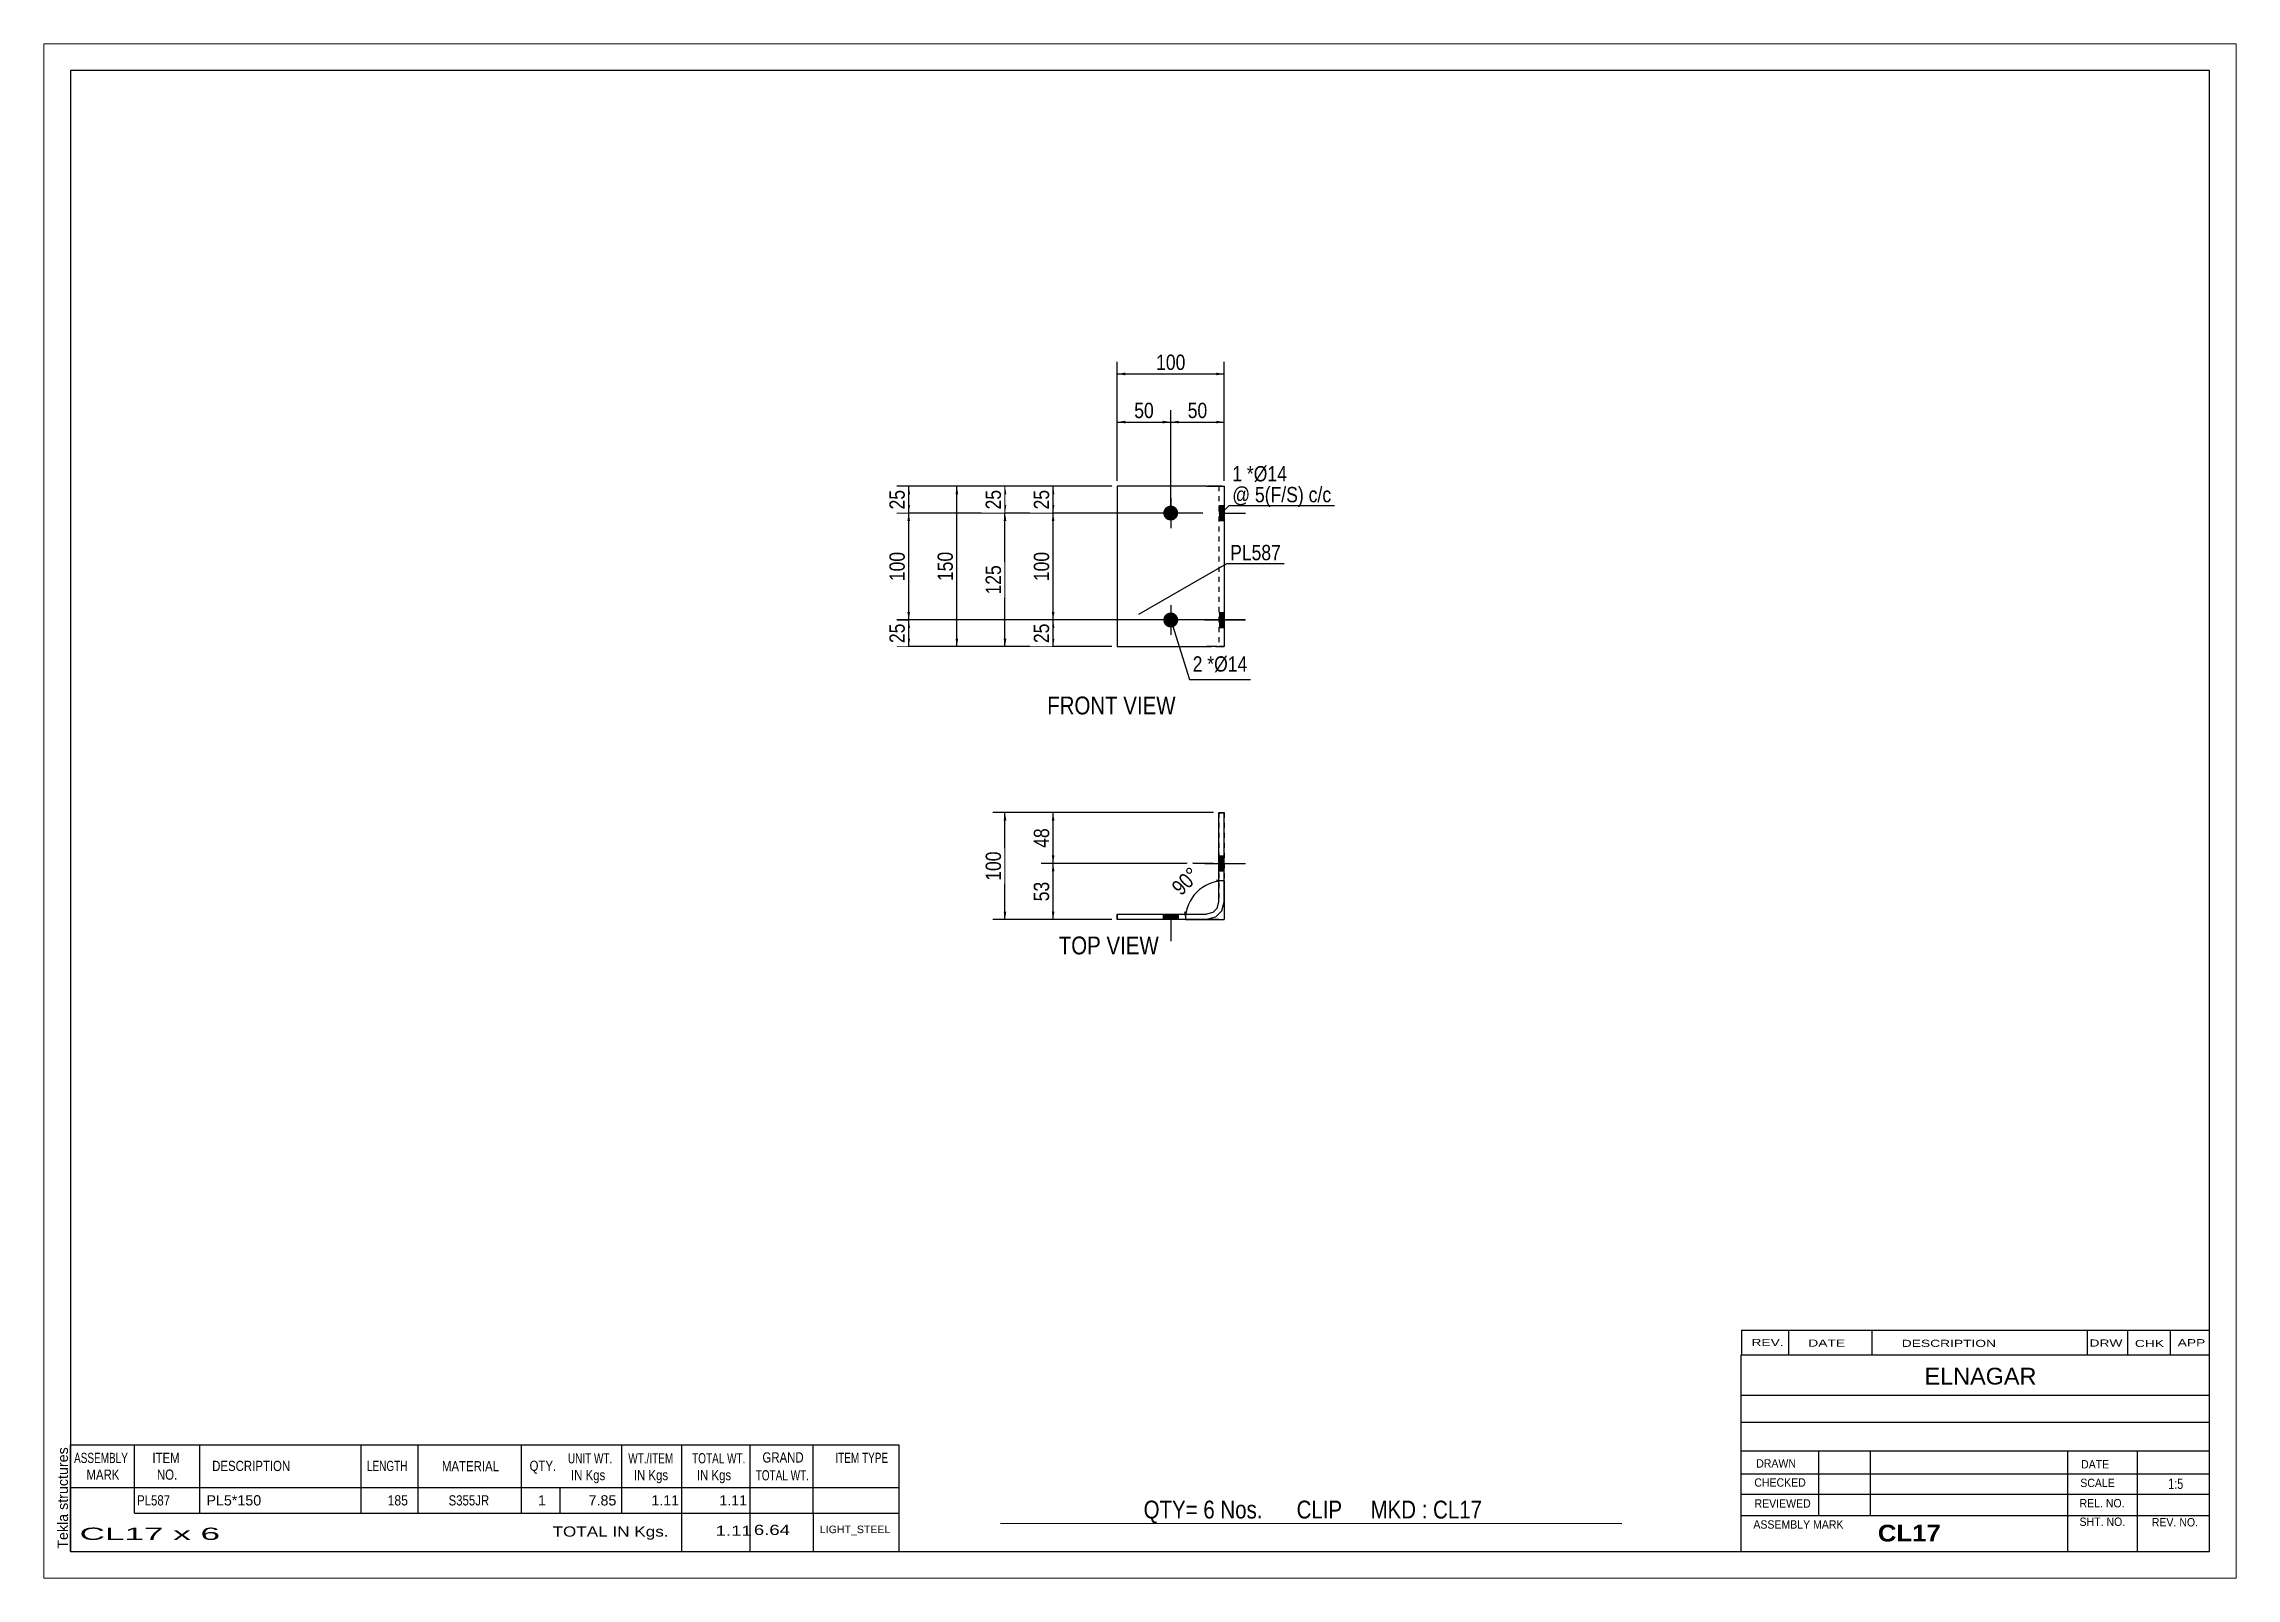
# Paper-space layout 'Layout1' of a CAD drawing. Header units: millimetres. Extents: x 0 to 410, y 0 to 287.
# The model-space entities are those that its viewports show. They can reach past a viewport. Long polylines and large blocks are cut down to what shows.
import ezdxf

# ---------------------------------------------------------------- set-up
doc = ezdxf.new("R2010")
doc.units = ezdxf.units.MM
doc.linetypes.add('DXK_LINE_DOT1', pattern=[1.8814, 0.9407, -0.9407])
doc.layers.add('Viewport layer', color=7, linetype='Continuous', plot=False)
doc.styles.add('Arial', font='ARIAL.TTF', dxfattribs={"height": 0.2})
doc.styles.add('Arial Bold', font='ARIALBD.TTF', dxfattribs={"height": 0.2})
doc.styles.add('Arial Narrow', font='ARIALN.TTF', dxfattribs={"height": 0.2})

# ---------------------------------------------------------------- blocks, each defined once
blk = doc.blocks.new('Unknown-629170965-1215')
at = {"color": 5, "linetype": 'Continuous'}
for p, q in [((405, 282), (5, 282)), ((5, 282), (5, 5)), ((405, 5), (405, 282)), ((5, 5), (405, 5))]:
    blk.add_line(p, q, dxfattribs=at)
at = {"color": 174, "linetype": 'Continuous', "style": 'Arial'}
blk.add_text('Tekla structures', height=1.9102, rotation=90, dxfattribs=at).set_placement((4.5, 5.5))
blk = doc.blocks.new('Unknown-629170965-11 - 1236')
at = {"color": 0, "linetype": 'Continuous'}
blk.add_wipeout([(211.71, 161.57), (211.71, 165.07), (187.64, 165.07), (187.64, 161.57)], dxfattribs=at)
at = {"color": 96, "linetype": 'Continuous', "style": 'Arial Narrow'}
blk.add_text('FRONT VIEW', height=3.34, dxfattribs=at).set_placement((187.64, 161.57))
blk = doc.blocks.new('Unknown-629170965-12 - 1436')
at = {"color": 0, "linetype": 'Continuous'}
blk.add_wipeout([(208.55, 116.68), (208.55, 120.18), (189.8, 120.18), (189.8, 116.68)], dxfattribs=at)
at = {"color": 96, "linetype": 'Continuous', "style": 'Arial Narrow'}
blk.add_text('TOP VIEW', height=3.34, dxfattribs=at).set_placement((189.8, 116.68))
blk = doc.blocks.new('Bolt-629170965-1312 - 1236')
at = {"linetype": 'Continuous'}
for points in [[(210.75, 200.63), (211.04, 200.6), (211.32, 200.51), (211.57, 200.36), (211.79, 200.17), (211.96, 199.93), (212.08, 199.66), (212.14, 199.38), (212.14, 199.08), (212.08, 198.8), (211.96, 198.53), (211.79, 198.29), (211.57, 198.1), (211.32, 197.95), (211.04, 197.86), (210.75, 197.83), (210.46, 197.86), (210.18, 197.95), (209.93, 198.1), (209.71, 198.29), (209.54, 198.53), (209.42, 198.8), (209.36, 199.08), (209.36, 199.38), (209.42, 199.66), (209.54, 199.93), (209.71, 200.17), (209.93, 200.36), (210.18, 200.51), (210.46, 200.6)], [(210.75, 180.63), (211.04, 180.6), (211.32, 180.51), (211.57, 180.36), (211.79, 180.17), (211.96, 179.93), (212.08, 179.66), (212.14, 179.38), (212.14, 179.08), (212.08, 178.8), (211.96, 178.53), (211.79, 178.29), (211.57, 178.1), (211.32, 177.95), (211.04, 177.86), (210.75, 177.83), (210.46, 177.86), (210.18, 177.95), (209.93, 178.1), (209.71, 178.29), (209.54, 178.53), (209.42, 178.8), (209.36, 179.08), (209.36, 179.38), (209.42, 179.66), (209.54, 179.93), (209.71, 180.17), (209.93, 180.36), (210.18, 180.51), (210.46, 180.6)]]:
    blk.add_hatch(color=3, dxfattribs=at).paths.add_polyline_path(points)
at = {"color": 3, "linetype": 'Continuous'}
for p, q in [((210.75, 202.03), (210.75, 196.43)), ((213.55, 199.23), (207.95, 199.23)), ((210.75, 182.03), (210.75, 176.43)), ((213.55, 179.23), (207.95, 179.23))]:
    blk.add_line(p, q, dxfattribs=at)
blk = doc.blocks.new('Bolt-629170965-1276 - 1236')
at = {"linetype": 'Continuous'}
blk.add_hatch(color=3, dxfattribs=at).paths.add_polyline_path([(219.75, 200.63), (219.75, 197.83), (220.75, 197.83), (220.75, 200.63)])
at = {"color": 3, "linetype": 'Continuous'}
for p, q in [((219.75, 200.63), (220.75, 200.63)), ((219.75, 199.23), (224.75, 199.23)), ((219.75, 197.83), (220.75, 197.83))]:
    blk.add_line(p, q, dxfattribs=at)
blk = doc.blocks.new('Part-629170965-1329 - 1236')
at = {"color": 2, "linetype": 'Continuous'}
for p, q in [((200.75, 204.25), (200.75, 174.25)), ((217.45, 204.25), (200.75, 204.25)), ((217.45, 204.25), (219.1, 204.25)), ((219.1, 204.25), (220.31, 204.25)), ((219.75, 204.25), (220.75, 204.25)), ((220.31, 204.25), (220.75, 204.25)), ((220.75, 204.25), (220.75, 174.25)), ((200.75, 174.25), (217.45, 174.25)), ((219.1, 174.25), (217.45, 174.25)), ((219.1, 174.25), (220.31, 174.25)), ((220.31, 174.25), (220.75, 174.25))]:
    blk.add_line(p, q, dxfattribs=at)
at = {"color": 7, "linetype": 'DXK_LINE_DOT1'}
for p, q in [((218.6, 204.25), (217.45, 204.25)), ((219.44, 204.25), (218.6, 204.25)), ((219.44, 204.25), (219.75, 204.25)), ((220.31, 204.25), (219.44, 204.25)), ((219.75, 204.25), (219.75, 204.25)), ((219.75, 204.25), (219.75, 174.25)), ((220.75, 204.25), (220.75, 204.25)), ((217.45, 174.25), (218.6, 174.25)), ((219.44, 174.25), (218.6, 174.25)), ((219.44, 174.25), (219.75, 174.25)), ((219.75, 174.25), (219.75, 174.25)), ((220.75, 174.25), (219.75, 174.25)), ((220.75, 174.25), (220.75, 174.25))]:
    blk.add_line(p, q, dxfattribs=at)
blk = doc.blocks.new('Bolt-629170965-1313 - 1236')
at = {"linetype": 'Continuous'}
blk.add_hatch(color=3, dxfattribs=at).paths.add_polyline_path([(219.75, 180.63), (219.75, 177.83), (220.75, 177.83), (220.75, 180.63)])
at = {"color": 3, "linetype": 'Continuous'}
for p, q in [((219.75, 180.63), (220.75, 180.63)), ((217.15, 179.23), (224.75, 179.23)), ((219.75, 177.83), (220.75, 177.83))]:
    blk.add_line(p, q, dxfattribs=at)
blk = doc.blocks.new('Bolt-629170965-1439 - 1436')
at = {"linetype": 'Continuous'}
for points in [[(212.15, 124.19), (209.35, 124.19), (209.35, 123.19), (212.15, 123.19)], [(212.15, 124.18), (209.35, 124.18), (209.35, 123.18), (212.15, 123.18)]]:
    blk.add_hatch(color=3, dxfattribs=at).paths.add_polyline_path(points)
at = {"color": 3, "linetype": 'Continuous'}
for p, q in [((209.35, 124.19), (209.35, 123.19)), ((209.35, 124.18), (209.35, 123.18)), ((210.75, 124.19), (210.75, 119.19)), ((210.75, 124.18), (210.75, 119.18)), ((212.15, 124.19), (212.15, 123.19)), ((212.15, 124.18), (212.15, 123.18))]:
    blk.add_line(p, q, dxfattribs=at)
blk = doc.blocks.new('Bolt-629170965-1438 - 1436')
at = {"linetype": 'Continuous'}
blk.add_hatch(color=3, dxfattribs=at).paths.add_polyline_path([(220.75, 132.28), (220.75, 135.08), (219.75, 135.08), (219.75, 132.28)])
at = {"color": 3, "linetype": 'Continuous'}
for p, q in [((219.75, 135.08), (220.75, 135.08)), ((219.75, 133.68), (224.75, 133.68)), ((219.75, 132.28), (220.75, 132.28))]:
    blk.add_line(p, q, dxfattribs=at)
blk = doc.blocks.new('Bolt-629170965-1440 - 1436')
at = {"linetype": 'Continuous'}
blk.add_hatch(color=3, dxfattribs=at).paths.add_polyline_path([(220.75, 132.29), (220.75, 135.09), (219.75, 135.09), (219.75, 132.29)])
at = {"color": 3, "linetype": 'Continuous'}
for p, q in [((217.15, 133.69), (224.75, 133.69)), ((219.75, 135.09), (220.75, 135.09)), ((219.75, 132.29), (220.75, 132.29))]:
    blk.add_line(p, q, dxfattribs=at)
blk = doc.blocks.new('Part-629170965-1441 - 1436')
at = {"color": 2, "linetype": 'Continuous'}
for p, q in [((219.75, 143.19), (219.75, 143.18)), ((219.75, 143.19), (220.75, 143.19)), ((219.75, 143.18), (219.75, 143.19)), ((219.75, 126.48), (219.75, 143.18)), ((219.75, 143.18), (220.75, 143.18)), ((220.75, 143.19), (220.75, 143.18)), ((220.75, 143.18), (220.75, 143.19)), ((220.75, 126.48), (220.75, 143.18)), ((200.75, 123.19), (200.75, 124.19)), ((200.75, 124.19), (200.75, 124.19)), ((200.75, 124.19), (217.45, 124.19)), ((200.75, 123.19), (200.75, 123.19)), ((217.45, 123.19), (200.75, 123.19)), ((218.6, 124.49), (217.45, 124.19)), ((219.1, 123.63), (217.45, 123.19)), ((218.6, 124.49), (219.44, 125.33)), ((219.1, 123.63), (220.31, 124.83)), ((219.44, 125.33), (219.75, 126.48)), ((220.31, 124.83), (220.75, 126.48))]:
    blk.add_line(p, q, dxfattribs=at)
at = {"color": 7, "linetype": 'DXK_LINE_DOT1'}
for p, q in [((219.75, 143.18), (219.75, 126.49)), ((220.75, 143.18), (220.75, 126.49)), ((200.75, 124.19), (200.75, 123.19)), ((218.6, 124.5), (217.45, 124.19)), ((217.45, 124.19), (217.45, 124.19)), ((219.1, 123.63), (217.45, 123.19)), ((217.45, 123.19), (217.45, 123.19)), ((218.6, 124.5), (219.44, 125.34)), ((219.1, 123.63), (220.31, 124.84)), ((219.44, 125.34), (219.75, 126.49)), ((219.75, 126.48), (219.75, 126.49)), ((220.31, 124.84), (220.75, 126.49)), ((220.75, 126.48), (220.75, 126.49))]:
    blk.add_line(p, q, dxfattribs=at)
blk = doc.blocks.new('StraightDimension-629170965-1396 - 1236')
at = {"linetype": 'Continuous'}
for points in [[(188.5, 197.73), (188.75, 199.23), (189, 197.73)], [(189, 180.73), (188.75, 179.23), (188.5, 180.73)]]:
    blk.add_hatch(color=7, dxfattribs=at).paths.add_polyline_path(points)
at = {"color": 7, "linetype": 'Continuous'}
for p, q in [((216.75, 199.23), (186.5, 199.23)), ((188.75, 179.23), (188.75, 199.23)), ((224.65, 179.23), (186.5, 179.23))]:
    blk.add_line(p, q, dxfattribs=at)
at = {"color": 0}
blk.add_wipeout([(188.6, 192.57), (184.4, 192.57), (184.4, 185.89), (188.6, 185.89)], dxfattribs=at)
at = {"color": 3, "style": 'Arial Narrow'}
blk.add_text('100', height=2.863, rotation=90.0002, dxfattribs=at).set_placement((188, 186.49))
blk = doc.blocks.new('StraightDimension-629170965-1332 - 1236')
at = {"linetype": 'Continuous'}
for points in [[(161.5, 177.73), (161.75, 179.23), (162, 177.73)], [(162, 175.75), (161.75, 174.25), (161.5, 175.75)]]:
    blk.add_hatch(color=7, dxfattribs=at).paths.add_polyline_path(points)
at = {"color": 7, "linetype": 'Continuous'}
for p, q in [((209.75, 179.23), (159.5, 179.23)), ((161.75, 174.25), (161.75, 179.23)), ((199.75, 174.25), (159.5, 174.25))]:
    blk.add_line(p, q, dxfattribs=at)
at = {"color": 0}
blk.add_wipeout([(161.6, 179.17), (157.4, 179.17), (157.4, 174.31), (161.6, 174.31)], dxfattribs=at)
at = {"color": 3, "style": 'Arial Narrow'}
blk.add_text('25', height=2.863, rotation=90.0002, dxfattribs=at).set_placement((161, 174.91))
blk = doc.blocks.new('StraightDimension-629170965-1347 - 1236')
at = {"linetype": 'Continuous'}
for points in [[(161.5, 197.73), (161.75, 199.23), (162, 197.73)], [(162, 180.73), (161.75, 179.23), (161.5, 180.73)]]:
    blk.add_hatch(color=7, dxfattribs=at).paths.add_polyline_path(points)
at = {"color": 7, "linetype": 'Continuous'}
for p, q in [((209.75, 199.23), (159.5, 199.23)), ((161.75, 179.23), (161.75, 199.23)), ((209.75, 179.23), (159.5, 179.23))]:
    blk.add_line(p, q, dxfattribs=at)
at = {"color": 0}
blk.add_wipeout([(161.6, 192.57), (157.4, 192.57), (157.4, 185.89), (161.6, 185.89)], dxfattribs=at)
at = {"color": 3, "style": 'Arial Narrow'}
blk.add_text('100', height=2.863, rotation=90.0002, dxfattribs=at).set_placement((161, 186.49))
blk = doc.blocks.new('StraightDimension-629170965-1356 - 1236')
at = {"linetype": 'Continuous'}
for points in [[(161.5, 202.75), (161.75, 204.25), (162, 202.75)], [(162, 200.73), (161.75, 199.23), (161.5, 200.73)]]:
    blk.add_hatch(color=7, dxfattribs=at).paths.add_polyline_path(points)
at = {"color": 7, "linetype": 'Continuous'}
for p, q in [((199.75, 204.25), (159.5, 204.25)), ((161.75, 199.23), (161.75, 204.25)), ((209.75, 199.23), (159.5, 199.23))]:
    blk.add_line(p, q, dxfattribs=at)
at = {"color": 0}
blk.add_wipeout([(161.6, 204.17), (157.4, 204.17), (157.4, 199.31), (161.6, 199.31)], dxfattribs=at)
at = {"color": 3, "style": 'Arial Narrow'}
blk.add_text('25', height=2.863, rotation=90.0002, dxfattribs=at).set_placement((161, 199.91))
blk = doc.blocks.new('StraightDimension-629170965-1363 - 1236')
at = {"linetype": 'Continuous'}
for points in [[(170.5, 202.75), (170.75, 204.25), (171, 202.75)], [(171, 175.75), (170.75, 174.25), (170.5, 175.75)]]:
    blk.add_hatch(color=7, dxfattribs=at).paths.add_polyline_path(points)
at = {"color": 7, "linetype": 'Continuous'}
for p, q in [((199.75, 204.25), (168.5, 204.25)), ((170.75, 174.25), (170.75, 204.25)), ((199.75, 174.25), (168.5, 174.25))]:
    blk.add_line(p, q, dxfattribs=at)
at = {"color": 0}
blk.add_wipeout([(170.6, 192.59), (166.4, 192.59), (166.4, 185.91), (170.6, 185.91)], dxfattribs=at)
at = {"color": 3, "style": 'Arial Narrow'}
blk.add_text('150', height=2.863, rotation=90.0002, dxfattribs=at).set_placement((170, 186.51))
blk = doc.blocks.new('StraightDimension-629170965-1370 - 1236')
at = {"linetype": 'Continuous'}
for points in [[(179.5, 197.73), (179.75, 199.23), (180, 197.73)], [(180, 175.75), (179.75, 174.25), (179.5, 175.75)]]:
    blk.add_hatch(color=7, dxfattribs=at).paths.add_polyline_path(points)
at = {"color": 7, "linetype": 'Continuous'}
for p, q in [((216.75, 199.23), (177.5, 199.23)), ((179.75, 174.25), (179.75, 199.23)), ((199.75, 174.25), (177.5, 174.25))]:
    blk.add_line(p, q, dxfattribs=at)
at = {"color": 0}
blk.add_wipeout([(179.6, 190.08), (175.4, 190.08), (175.4, 183.4), (179.6, 183.4)], dxfattribs=at)
at = {"color": 3, "style": 'Arial Narrow'}
blk.add_text('125', height=2.863, rotation=90.0002, dxfattribs=at).set_placement((179, 184))
blk = doc.blocks.new('StraightDimension-629170965-1380 - 1236')
at = {"linetype": 'Continuous'}
for points in [[(179.5, 202.75), (179.75, 204.25), (180, 202.75)], [(180, 200.73), (179.75, 199.23), (179.5, 200.73)]]:
    blk.add_hatch(color=7, dxfattribs=at).paths.add_polyline_path(points)
at = {"color": 7, "linetype": 'Continuous'}
for p, q in [((199.75, 204.25), (177.5, 204.25)), ((179.75, 199.23), (179.75, 204.25)), ((216.75, 199.23), (177.5, 199.23))]:
    blk.add_line(p, q, dxfattribs=at)
at = {"color": 0}
blk.add_wipeout([(179.6, 204.17), (175.4, 204.17), (175.4, 199.31), (179.6, 199.31)], dxfattribs=at)
at = {"color": 3, "style": 'Arial Narrow'}
blk.add_text('25', height=2.863, rotation=90.0002, dxfattribs=at).set_placement((179, 199.91))
blk = doc.blocks.new('StraightDimension-629170965-1387 - 1236')
at = {"linetype": 'Continuous'}
for points in [[(188.5, 177.73), (188.75, 179.23), (189, 177.73)], [(189, 175.75), (188.75, 174.25), (188.5, 175.75)]]:
    blk.add_hatch(color=7, dxfattribs=at).paths.add_polyline_path(points)
at = {"color": 7, "linetype": 'Continuous'}
for p, q in [((224.65, 179.23), (186.5, 179.23)), ((188.75, 174.25), (188.75, 179.23)), ((199.75, 174.25), (186.5, 174.25))]:
    blk.add_line(p, q, dxfattribs=at)
at = {"color": 0}
blk.add_wipeout([(188.6, 179.17), (184.4, 179.17), (184.4, 174.31), (188.6, 174.31)], dxfattribs=at)
at = {"color": 3, "style": 'Arial Narrow'}
blk.add_text('25', height=2.863, rotation=90.0002, dxfattribs=at).set_placement((188, 174.91))
blk = doc.blocks.new('StraightDimension-629170965-1405 - 1236')
at = {"linetype": 'Continuous'}
for points in [[(188.5, 202.75), (188.75, 204.25), (189, 202.75)], [(189, 200.73), (188.75, 199.23), (188.5, 200.73)]]:
    blk.add_hatch(color=7, dxfattribs=at).paths.add_polyline_path(points)
at = {"color": 7, "linetype": 'Continuous'}
for p, q in [((199.75, 204.25), (186.5, 204.25)), ((188.75, 199.23), (188.75, 204.25)), ((216.75, 199.23), (186.5, 199.23))]:
    blk.add_line(p, q, dxfattribs=at)
at = {"color": 0}
blk.add_wipeout([(188.6, 204.17), (184.4, 204.17), (184.4, 199.31), (188.6, 199.31)], dxfattribs=at)
at = {"color": 3, "style": 'Arial Narrow'}
blk.add_text('25', height=2.863, rotation=90.0002, dxfattribs=at).set_placement((188, 199.91))
blk = doc.blocks.new('StraightDimension-629170965-1412 - 1236')
at = {"linetype": 'Continuous'}
for points in [[(202.25, 225), (200.75, 225.25), (202.25, 225.5)], [(219.25, 225.5), (220.75, 225.25), (219.25, 225)]]:
    blk.add_hatch(color=7, dxfattribs=at).paths.add_polyline_path(points)
at = {"color": 7, "linetype": 'Continuous'}
for p, q in [((200.75, 205.25), (200.75, 227.5)), ((220.75, 205.25), (220.75, 227.5)), ((200.75, 225.25), (220.75, 225.25))]:
    blk.add_line(p, q, dxfattribs=at)
at = {"color": 0}
blk.add_wipeout([(214.09, 225.4), (214.09, 229.6), (207.41, 229.6), (207.41, 225.4)], dxfattribs=at)
at = {"color": 3, "style": 'Arial Narrow'}
blk.add_text('100', height=2.863, dxfattribs=at).set_placement((208.01, 226))
blk = doc.blocks.new('StraightDimension-629170965-1419 - 1236')
at = {"linetype": 'Continuous'}
for points in [[(202.25, 216), (200.75, 216.25), (202.25, 216.5)], [(209.25, 216.5), (210.75, 216.25), (209.25, 216)]]:
    blk.add_hatch(color=7, dxfattribs=at).paths.add_polyline_path(points)
at = {"color": 7, "linetype": 'Continuous'}
for p, q in [((200.75, 205.25), (200.75, 218.5)), ((210.75, 200.23), (210.75, 218.5)), ((200.75, 216.25), (210.75, 216.25))]:
    blk.add_line(p, q, dxfattribs=at)
at = {"color": 0}
blk.add_wipeout([(208.18, 216.4), (208.18, 220.6), (203.32, 220.6), (203.32, 216.4)], dxfattribs=at)
at = {"color": 3, "style": 'Arial Narrow'}
blk.add_text('50', height=2.863, dxfattribs=at).set_placement((203.92, 217))
blk = doc.blocks.new('StraightDimension-629170965-1425 - 1236')
at = {"linetype": 'Continuous'}
for points in [[(212.25, 216), (210.75, 216.25), (212.25, 216.5)], [(219.25, 216.5), (220.75, 216.25), (219.25, 216)]]:
    blk.add_hatch(color=7, dxfattribs=at).paths.add_polyline_path(points)
at = {"color": 7, "linetype": 'Continuous'}
for p, q in [((210.75, 200.23), (210.75, 218.5)), ((220.75, 205.25), (220.75, 218.5)), ((210.75, 216.25), (220.75, 216.25))]:
    blk.add_line(p, q, dxfattribs=at)
at = {"color": 0}
blk.add_wipeout([(218.18, 216.4), (218.18, 220.6), (213.32, 220.6), (213.32, 216.4)], dxfattribs=at)
at = {"color": 3, "style": 'Arial Narrow'}
blk.add_text('50', height=2.863, dxfattribs=at).set_placement((213.92, 217))
blk = doc.blocks.new('StraightDimension-629170965-1456 - 1436')
at = {"linetype": 'Continuous'}
for points in [[(188.5, 132.19), (188.75, 133.69), (189, 132.19)], [(189, 124.69), (188.75, 123.19), (188.5, 124.69)]]:
    blk.add_hatch(color=7, dxfattribs=at).paths.add_polyline_path(points)
at = {"color": 7, "linetype": 'Continuous'}
for p, q in [((218.75, 133.69), (186.5, 133.69)), ((188.75, 123.19), (188.75, 133.69)), ((199.75, 123.19), (186.5, 123.19))]:
    blk.add_line(p, q, dxfattribs=at)
at = {"color": 0}
blk.add_wipeout([(188.6, 130.86), (184.4, 130.86), (184.4, 126.01), (188.6, 126.01)], dxfattribs=at)
at = {"color": 3, "style": 'Arial Narrow'}
blk.add_text('53', height=2.863, rotation=90.0002, dxfattribs=at).set_placement((188, 126.61))
blk = doc.blocks.new('StraightDimension-629170965-1443 - 1436')
at = {"linetype": 'Continuous'}
for points in [[(179.5, 141.69), (179.75, 143.19), (180, 141.69)], [(180, 124.69), (179.75, 123.19), (179.5, 124.69)]]:
    blk.add_hatch(color=7, dxfattribs=at).paths.add_polyline_path(points)
at = {"color": 7, "linetype": 'Continuous'}
for p, q in [((218.75, 143.19), (177.5, 143.19)), ((179.75, 123.19), (179.75, 143.19)), ((199.75, 123.19), (177.5, 123.19))]:
    blk.add_line(p, q, dxfattribs=at)
at = {"color": 0}
blk.add_wipeout([(179.6, 136.53), (175.4, 136.53), (175.4, 129.85), (179.6, 129.85)], dxfattribs=at)
at = {"color": 3, "style": 'Arial Narrow'}
blk.add_text('100', height=2.863, rotation=90.0002, dxfattribs=at).set_placement((179, 130.45))
blk = doc.blocks.new('StraightDimension-629170965-1468 - 1436')
at = {"linetype": 'Continuous'}
for points in [[(188.5, 141.69), (188.75, 143.19), (189, 141.69)], [(189, 135.19), (188.75, 133.69), (188.5, 135.19)]]:
    blk.add_hatch(color=7, dxfattribs=at).paths.add_polyline_path(points)
at = {"color": 7, "linetype": 'Continuous'}
for p, q in [((218.75, 143.19), (186.5, 143.19)), ((188.75, 133.69), (188.75, 143.19)), ((218.75, 133.69), (186.5, 133.69))]:
    blk.add_line(p, q, dxfattribs=at)
at = {"color": 0}
blk.add_wipeout([(188.6, 140.87), (184.4, 140.87), (184.4, 136.01), (188.6, 136.01)], dxfattribs=at)
at = {"color": 3, "style": 'Arial Narrow'}
blk.add_text('48', height=2.863, rotation=90.0002, dxfattribs=at).set_placement((188, 136.61))
blk = doc.blocks.new('AngleDimension-629170965-1487 - 1436')
at = {"linetype": 'Continuous'}
for points in [[(219.25, 130.7), (220.75, 130.45), (219.25, 130.2)], [(213.74, 124.69), (213.49, 123.19), (213.24, 124.69)]]:
    blk.add_hatch(color=7, dxfattribs=at).paths.add_polyline_path(points)
at = {"color": 7, "linetype": 'Continuous'}
for p, q in [((220.75, 130.45), (220.75, 123.19)), ((219.75, 123.19), (213.49, 123.19)), ((213.49, 123.19), (220.75, 123.19))]:
    blk.add_line(p, q, dxfattribs=at)
blk.add_arc((220.75, 123.19), 7.26, 90, 180, dxfattribs=at)
at = {"color": 0}
blk.add_wipeout([(217.26, 131.24), (214.29, 134.21), (209.73, 129.64), (212.69, 126.67)], dxfattribs=at)
at = {"color": 3, "style": 'Arial Narrow'}
blk.add_text('90°', height=2.863, rotation=45.0001, dxfattribs=at).set_placement((212.69, 127.52))
blk = doc.blocks.new('CBS_CALLOFF-629170965-1601')
at = {"color": 7, "linetype": 'Continuous'}
blk.add_line((178.88, 10.27), (295.11, 10.25), dxfattribs=at)
at = {"color": 3, "linetype": 'Continuous', "style": 'Arial Narrow'}
blk.add_text('QTY= 6 Nos.      CLIP     MKD : CL17', height=3.3405, dxfattribs=at).set_placement((205.68, 11.16))
blk = doc.blocks.new('CBS_BOM-629170965-1600')
at = {"color": 7, "linetype": 'Continuous'}
for p, q in [((4.97, 16.97), (4.97, 24.97)), ((4.97, 24.97), (159.89, 24.97)), ((16.97, 16.97), (16.97, 24.97)), ((29.16, 16.97), (29.16, 24.97)), ((59.32, 16.97), (59.32, 24.97)), ((70, 16.97), (70, 24.97)), ((89.32, 16.97), (89.32, 24.97)), ((108.12, 16.97), (108.12, 24.97)), ((119.33, 16.97), (119.33, 24.97)), ((132.12, 16.97), (132.12, 24.97)), ((143.87, 16.97), (143.87, 24.97)), ((159.89, 24.96), (159.89, 16.98)), ((4.97, 16.97), (159.89, 16.97)), ((4.97, 12.17), (4.97, 16.97)), ((16.97, 12.17), (16.97, 16.97)), ((29.16, 12.17), (29.16, 16.97)), ((59.32, 12.17), (59.32, 16.97)), ((70, 12.17), (70, 16.97)), ((89.32, 12.17), (89.32, 16.97)), ((96.58, 12.17), (96.58, 16.97)), ((108.12, 12.17), (108.12, 16.97)), ((119.33, 12.17), (119.33, 16.97)), ((132.12, 12.17), (132.12, 16.97)), ((143.89, 12.17), (143.89, 16.97)), ((159.89, 16.96), (159.89, 12.17)), ((4.97, 4.97), (4.97, 12.15)), ((16.97, 12.17), (159.89, 12.17)), ((119.33, 4.97), (119.33, 12.15)), ((132.12, 4.97), (132.12, 12.15)), ((143.93, 4.97), (143.93, 12.15)), ((159.89, 12.17), (159.89, 4.97)), ((4.97, 4.97), (159.89, 4.97))]:
    blk.add_line(p, q, dxfattribs=at)
at = {"color": 3, "linetype": 'Continuous', "style": 'Arial'}
for s, height, width, p in [('ASSEMBLY', 1.91, 0.7, (5.65, 21.54)), ('ITEM', 1.91, 0.8, (20.3, 21.54)), ('DESCRIPTION', 1.9102, 0.8, (31.48, 20.04)), ('LENGTH', 1.91, 0.7, (60.43, 20.04)), ('MATERIAL', 1.91, 0.8, (74.45, 19.99)), ('QTY.', 1.91, 0.8, (90.84, 20.07)), ('UNIT WT.', 1.91, 0.7, (98.01, 21.47)), ('WT./ITEM', 1.91, 0.7, (109.3, 21.47)), ('TOTAL WT.', 1.91, 0.7, (121.24, 21.47)), ('GRAND', 1.91, 0.8, (134.39, 21.63)), ('ITEM TYPE', 1.91, 0.7, (148.03, 21.55)), ('MARK', 1.91, 0.8, (7.97, 18.41)), ('NO.', 1.91, 0.8, (21.15, 18.41)), ('IN Kgs', 1.91, 0.8, (98.59, 18.33)), ('IN Kgs', 1.91, 0.8, (110.34, 18.33)), ('IN Kgs', 1.91, 0.8, (122.13, 18.33)), ('TOTAL WT.', 1.91, 0.7, (133.13, 18.29))]:
    blk.add_text(s, height=height, dxfattribs=dict(at, width=width)).set_placement(p)
at = {"color": 7, "linetype": 'Continuous', "style": 'Arial'}
for s, width, p in [('PL587', 0.8, (17.43, 13.6)), ('185', 0.85, (64.3, 13.6)), ('S355JR', 0.8, (75.69, 13.6))]:
    blk.add_text(s, height=1.91, dxfattribs=dict(at, width=width)).set_placement(p)
for s, p in [('PL5*150', (30.41, 13.6)), ('1', (92.41, 13.6)), ('7.85', (101.88, 13.6)), ('1.11', (113.62, 13.6)), ('1.11', (126.33, 13.6))]:
    blk.add_text(s, height=1.91, dxfattribs=at).set_placement(p)
at = {"color": 6, "linetype": 'Continuous', "style": 'Arial'}
for s, height, width, p in [('CL17 x 6', 2.292, 2.05, (6.69, 7.16)), ('TOTAL IN Kgs.', 1.9102, 1.2, (95.13, 7.77)), ('1.11', 1.91, 1.3, (125.65, 7.92)), ('6.64', 1.91, 1.3, (132.79, 8.08))]:
    blk.add_text(s, height=height, dxfattribs=dict(at, width=width)).set_placement(p)
blk.add_text('LIGHT_STEEL', height=1.4135, dxfattribs=at).set_placement((145.14, 8.42))
blk = doc.blocks.new('CBS_NAME_BLOG-629170965-1602')
at = {"color": 7, "linetype": 'Continuous'}
for p, q in [((317.41, 41.75), (404.93, 41.75)), ((317.41, 5.04), (317.41, 41.75)), ((317.41, 34.21), (404.93, 34.21)), ((317.48, 29.16), (405, 29.16)), ((317.41, 23.79), (404.93, 23.79)), ((331.93, 11.68), (331.93, 23.78)), ((341.62, 11.71), (341.62, 23.78)), ((378.53, 5.04), (378.53, 23.77)), ((391.58, 5.04), (391.58, 23.78)), ((317.42, 19.49), (405, 19.51)), ((317.41, 15.74), (404.93, 15.74)), ((317.41, 11.7), (404.93, 11.7)), ((317.41, 5), (405, 5))]:
    blk.add_line(p, q, dxfattribs=at)
at = {"color": 3, "linetype": 'Continuous', "style": 'Arial'}
blk.add_text('ELNAGAR', height=3.133, dxfattribs=at).set_placement((351.73, 36.22))
at = {"color": 3, "linetype": 'Continuous'}
for s, height, style, width, p in [('DRAWN', 1.566, 'Arial', 0.9, (320.24, 20.68)), ('DATE', 1.566, 'Arial', 0.9, (381, 20.52)), ('CHECKED', 1.566, 'Arial', 0.9, (319.89, 17.11)), ('SCALE', 1.566, 'Arial', 0.9, (380.85, 17.04)), ('1:5', 1.957, 'Arial Narrow', 0.9, (397.3, 16.68)), ('REVIEWED', 1.566, 'Arial', 0.9, (319.93, 13.19)), ('REL. NO.', 1.566, 'Arial', 0.9, (380.71, 13.24)), ('ASSEMBLY MARK', 1.5663, 'Arial', 0.9, (319.71, 9.26)), ('CL17', 3.131, 'Arial Bold', 1.1, (342.99, 6.86)), ('SHT. NO.', 1.566, 'Arial', 0.9, (380.71, 9.77)), ('REV. NO.', 1.566, 'Arial', 0.9, (394.23, 9.68))]:
    blk.add_text(s, height=height, dxfattribs=dict(at, style=style, width=width)).set_placement(p)
blk = doc.blocks.new('CBS_REVISION-629170965-1603')
at = {"color": 7, "linetype": 'Continuous'}
for p, q in [((317.49, 46.38), (404.99, 46.38)), ((317.49, 46.38), (317.49, 41.75)), ((326.29, 46.38), (326.29, 41.75)), ((341.88, 46.38), (341.88, 41.81)), ((382.14, 46.38), (382.14, 41.75)), ((389.68, 46.38), (389.68, 41.75)), ((397.63, 46.38), (397.63, 41.75)), ((317.49, 41.75), (404.99, 41.75))]:
    blk.add_line(p, q, dxfattribs=at)
at = {"color": 7, "style": 'Arial Narrow', "width": 1.7}
for s, height, p in [('REV.', 1.326, (319.35, 43.43)), ('DATE', 1.326, (329.98, 43.31)), ('DESCRIPTION', 1.3257, (347.46, 43.26)), ('DRW', 1.326, (382.57, 43.32)), ('CHK', 1.326, (391.06, 43.23)), ('APP', 1.326, (399.06, 43.38))]:
    blk.add_text(s, height=height, dxfattribs=at).set_placement(p)
blk = doc.blocks.new('Mark-629170965-1271 - 1236')
at = {"color": 0}
blk.add_wipeout([(224.09, 205.15), (224.09, 208.15), (222.26, 208.15), (222.26, 205.15)], dxfattribs=at)
blk.add_wipeout([(224.09, 205.15), (224.09, 208.15), (222.26, 208.15), (222.26, 205.15)], dxfattribs=at)
blk.add_wipeout([(226.27, 205.15), (226.27, 208.15), (224.99, 208.15), (224.99, 205.15)], dxfattribs=at)
blk.add_wipeout([(226.27, 205.15), (226.27, 208.15), (224.99, 208.15), (224.99, 205.15)], dxfattribs=at)
blk.add_wipeout([(232.48, 205.15), (232.48, 208.15), (226.27, 208.15), (226.27, 205.15)], dxfattribs=at)
blk.add_wipeout([(232.48, 205.15), (232.48, 208.15), (226.27, 208.15), (226.27, 205.15)], dxfattribs=at)
at = {"color": 3, "style": 'Arial Narrow'}
blk.add_text('*', height=2.86, dxfattribs=at).set_placement((224.99, 205.15))
at = {"color": 0}
blk.add_wipeout([(240.75, 201.25), (240.75, 204.25), (222.26, 204.25), (222.26, 201.25)], dxfattribs=at)
blk.add_wipeout([(240.75, 201.25), (240.75, 204.25), (222.26, 204.25), (222.26, 201.25)], dxfattribs=at)
at = {"color": 7, "linetype": 'Continuous'}
for p, q in [((220.25, 199.23), (221.66, 200.65)), ((221.66, 200.65), (241.35, 200.65))]:
    blk.add_line(p, q, dxfattribs=at)
at = {"color": 3, "style": 'Arial Narrow'}
for s, height, p in [('1', 2.86, (222.26, 205.15)), ('Ø14', 2.863, (226.27, 205.15)), ('@ 5(F/', 2.863, (222.26, 201.25)), ('S) c/', 2.863, (232.35, 201.25)), ('c', 2.86, (239.11, 201.25))]:
    blk.add_text(s, height=height, dxfattribs=at).set_placement(p)
blk = doc.blocks.new('Mark-629170965-1308 - 1236')
at = {"color": 0}
blk.add_wipeout([(216.68, 169.57), (216.68, 172.57), (214.85, 172.57), (214.85, 169.57)], dxfattribs=at)
blk.add_wipeout([(216.68, 169.57), (216.68, 172.57), (214.85, 172.57), (214.85, 169.57)], dxfattribs=at)
at = {"color": 7, "linetype": 'Continuous'}
blk.add_line((210.75, 179.23), (214.25, 168.07), dxfattribs=at)
at = {"color": 0}
blk.add_wipeout([(218.86, 169.57), (218.86, 172.57), (217.58, 172.57), (217.58, 169.57)], dxfattribs=at)
blk.add_wipeout([(218.86, 169.57), (218.86, 172.57), (217.58, 172.57), (217.58, 169.57)], dxfattribs=at)
at = {"color": 3, "style": 'Arial Narrow'}
blk.add_text('2', height=2.86, dxfattribs=at).set_placement((214.85, 169.57))
at = {"color": 0}
blk.add_wipeout([(225.07, 169.57), (225.07, 172.57), (218.86, 172.57), (218.86, 169.57)], dxfattribs=at)
blk.add_wipeout([(225.07, 169.57), (225.07, 172.57), (218.86, 172.57), (218.86, 169.57)], dxfattribs=at)
at = {"color": 7, "linetype": 'Continuous'}
blk.add_line((214.25, 168.07), (225.67, 168.07), dxfattribs=at)
at = {"color": 3, "style": 'Arial Narrow'}
for s, height, p in [('*', 2.86, (217.58, 169.57)), ('Ø14', 2.863, (218.86, 169.57))]:
    blk.add_text(s, height=height, dxfattribs=at).set_placement(p)
blk = doc.blocks.new('Mark-629170965-1325 - 1236')
at = {"color": 0}
blk.add_wipeout([(231.37, 190.41), (231.37, 193.41), (221.86, 193.41), (221.86, 190.41)], dxfattribs=at)
blk.add_wipeout([(231.37, 190.41), (231.37, 193.41), (221.86, 193.41), (221.86, 190.41)], dxfattribs=at)
at = {"color": 7, "linetype": 'Continuous'}
for p, q in [((204.81, 180.31), (221.26, 189.81)), ((221.26, 189.81), (231.97, 189.81))]:
    blk.add_line(p, q, dxfattribs=at)
at = {"color": 3, "style": 'Arial Narrow'}
blk.add_text('PL587', height=2.863, dxfattribs=at).set_placement((221.86, 190.41))

msp = doc.modelspace()

# ---------------------------------------------------------------- block references
for name in ['Unknown-629170965-1215', 'Part-629170965-1329 - 1236', 'Bolt-629170965-1312 - 1236', 'Bolt-629170965-1276 - 1236', 'Bolt-629170965-1313 - 1236', 'Part-629170965-1441 - 1436', 'Bolt-629170965-1440 - 1436', 'Bolt-629170965-1438 - 1436', 'CBS_REVISION-629170965-1603', 'CBS_NAME_BLOG-629170965-1602', 'CBS_BOM-629170965-1600', 'CBS_CALLOFF-629170965-1601']:
    msp.add_blockref(name, (0, 0))

# ---------------------------------------------------------------- next in the draw order: block references
for name in ['StraightDimension-629170965-1396 - 1236', 'Unknown-629170965-11 - 1236', 'Unknown-629170965-12 - 1436']:
    msp.add_blockref(name, (0, 0))

# ---------------------------------------------------------------- next in the draw order: block references
for name in ['StraightDimension-629170965-1332 - 1236', 'Bolt-629170965-1439 - 1436']:
    msp.add_blockref(name, (0, 0))

# ---------------------------------------------------------------- next in the draw order: block references
for name in ['StraightDimension-629170965-1347 - 1236', 'StraightDimension-629170965-1456 - 1436']:
    msp.add_blockref(name, (0, 0))

# ---------------------------------------------------------------- next in the draw order: block references
for name in ['StraightDimension-629170965-1356 - 1236', 'StraightDimension-629170965-1443 - 1436']:
    msp.add_blockref(name, (0, 0))

# ---------------------------------------------------------------- next in the draw order: block references
for name in ['StraightDimension-629170965-1363 - 1236', 'StraightDimension-629170965-1468 - 1436']:
    msp.add_blockref(name, (0, 0))

# ---------------------------------------------------------------- next in the draw order: block references
for name in ['StraightDimension-629170965-1370 - 1236', 'AngleDimension-629170965-1487 - 1436']:
    msp.add_blockref(name, (0, 0))

# ---------------------------------------------------------------- next in the draw order: block references
for name in ['StraightDimension-629170965-1380 - 1236', 'StraightDimension-629170965-1387 - 1236']:
    msp.add_blockref(name, (0, 0))

# ---------------------------------------------------------------- next in the draw order: block references
for name in ['StraightDimension-629170965-1405 - 1236', 'Mark-629170965-1308 - 1236']:
    msp.add_blockref(name, (0, 0))

# ---------------------------------------------------------------- next in the draw order: block references
for name in ['StraightDimension-629170965-1412 - 1236', 'Mark-629170965-1325 - 1236']:
    msp.add_blockref(name, (0, 0))

# ---------------------------------------------------------------- next in the draw order: block references
msp.add_blockref('StraightDimension-629170965-1419 - 1236', (0, 0))

# ---------------------------------------------------------------- next in the draw order: block references
msp.add_blockref('StraightDimension-629170965-1425 - 1236', (0, 0))

# ---------------------------------------------------------------- next in the draw order: block references
msp.add_blockref('Mark-629170965-1271 - 1236', (0, 0))

psp = doc.layouts.get("Layout1")

# ---------------------------------------------------------------- viewports
at = {"layer": 'Viewport layer', "view_target_point": (205, 143.5)}
psp.add_viewport(center=(205, 143.5), size=(410, 287), view_center_point=(0, 0), view_height=287, dxfattribs=at)

doc.saveas('drawing.dxf')
